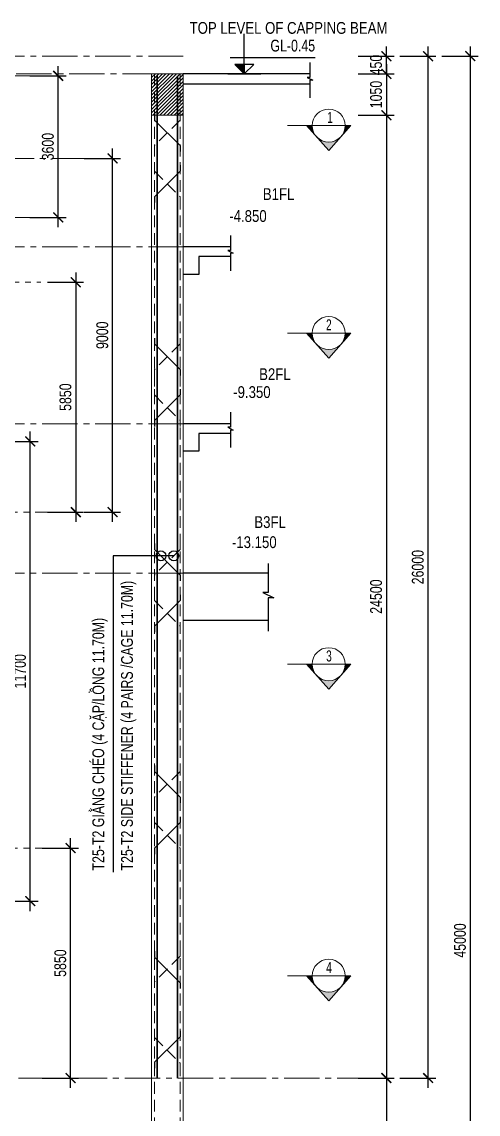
# Model space of a CAD drawing. Header units: millimetres. Extents: x 2746337 to 7547699, y -363432 to 15720.
# Drawn here: x 2788526 to 2800126, y -26918 to 874 of the extents above; entities that cross this region are included whole.
import ezdxf
from ezdxf.enums import TextEntityAlignment as Align

# ---------------------------------------------------------------- set-up
doc = ezdxf.new("R2010")
doc.units = ezdxf.units.MM
doc.header["$LTSCALE"] = 1200
doc.header["$PDMODE"] = 3
doc.linetypes.add('CENTER2', pattern=[1.125, 0.75, -0.125, 0.125, -0.125])
doc.linetypes.add('HIDDEN', pattern=[0.375, 0.25, -0.125])
for name, color, linetype, lineweight in [('1', 9, 'Continuous', 13), ('BOUND', 3, 'Continuous', 20), ('C1CO', 4, 'Continuous', 35), ('CODE', 3, 'Continuous', 15), ('ENOTE', 2, 'Continuous', 15), ('Grid line', 160, 'CENTER2', 5), ('HIDE', 8, 'HIDDEN', 13), ('K-THUOC', 1, 'Continuous', 18), ('LEADER', 8, 'Continuous', 9), ('S-Beam - Cont', 60, 'Continuous', 25), ('T2CO', 4, 'Continuous', 30), ('T2HI', 4, 'HIDDEN', 13), ('TEXTVN', 2, 'Continuous', 20)]:
    doc.layers.add(name, color=color, linetype=linetype, lineweight=lineweight)
for name, color, linetype in [('CDC.02.DIM', 1, 'Continuous'), ('CDC.06.TEXT', 2, 'Continuous'), ('CDC.10.HATCH', 251, 'Continuous'), ('Q-Dim-line', 75, 'Continuous')]:
    doc.layers.add(name, color=color, linetype=linetype)
doc.styles.add('DB_Arial', font='arial.ttf', dxfattribs={"width": 0.8})
doc.styles.add('SMTEXT', font='arial.ttf', dxfattribs={"width": 0.75})
doc.styles.add('TEXTVN', font='VHELVCN.TTF', dxfattribs={"width": 0.8})
doc.dimstyles.new('BSV1-100', dxfattribs={"dimtxt": 300, "dimasz": 250, "dimexe": 200, "dimexo": 0, "dimgap": 108, "dimtad": 1, "dimdec": 0, "dimdsep": 46, "dimtxsty": 'SMTEXT', "dimblk": 'ARCHTICK', "dimcen": 100, "dimdle": 250, "dimclrd": 256, "dimclre": 256, "dimclrt": 1, "dimadec": 0, "dimazin": 0, "dimtfac": 1, "dimtdec": 0, "dimtix": 1, "dimtmove": 2, "dimatfit": 3, "dimfxl": 720, "dimfxlon": 1, "dimtolj": 1, "dimtzin": 0, "dimarcsym": 0})
doc.dimstyles.new('BSV25', dxfattribs={"dimtxt": 300, "dimasz": 250, "dimexe": 200, "dimexo": 0, "dimgap": 108, "dimtad": 1, "dimdec": 0, "dimlfac": 0.25, "dimdsep": 46, "dimtxsty": 'SMTEXT', "dimblk": 'ARCHTICK', "dimcen": 100, "dimdle": 250, "dimclrd": 256, "dimclre": 256, "dimclrt": 2, "dimadec": 0, "dimazin": 0, "dimtfac": 1, "dimtdec": 0, "dimtix": 1, "dimtmove": 2, "dimatfit": 3, "dimfxl": 800, "dimfxlon": 1, "dimtolj": 1, "dimtzin": 0, "dimarcsym": 0})

# ---------------------------------------------------------------- blocks, each defined once
blk = doc.blocks.new('_ArchTick')
at = {"color": 0, "linetype": 'ByBlock', "const_width": 0.15}
blk.add_lwpolyline([(-0.5, -0.5), (0.5, 0.5)], dxfattribs=at)
blk = doc.blocks.new('tag_cd')
at = {"layer": 'CDC.10.HATCH'}
blk.add_hatch(color=256, dxfattribs=at).paths.add_polyline_path([(180, 240), (420, 0), (420, 240)])
at = {"layer": 'CDC.02.DIM'}
for points in [[(420, 240), (420, 0), (660, 240), (180, 240), (420, 0), (420, 1020)], [(60, 420), (2220, 420)], [(0, 0), (840, 0)]]:
    blk.add_lwpolyline(points, dxfattribs=at)
at = {"layer": 'CDC.06.TEXT', "ltscale": 0.5, "style": 'SMTEXT', "width": 0.75}
blk.add_attdef('CD', text='', height=300, dxfattribs=at).set_placement((2220, 570), align=Align.RIGHT)
blk = doc.blocks.new('*D11')
at = {"layer": 'Defpoints', "color": 0, "transparency": 16777216}
for p in [(2759035, 0), (2758473, -4850), (2793586, -4850)]:
    blk.add_point(p, dxfattribs=at)
at = {"layer": 'K-THUOC', "lineweight": -2, "transparency": 16777216}
for p, q in [((2758473, 250), (2758473, -5100)), ((2759035, 0), (2758273, 0)), ((2759193, -4850), (2758273, -4850))]:
    blk.add_line(p, q, dxfattribs=at)
at = {"layer": 'K-THUOC', "lineweight": -2, "transparency": 16777216, "xscale": 250, "yscale": 250, "zscale": 250}
for p, rotation in [((2758473, 0), 90), ((2758473, -4850), 270)]:
    blk.add_blockref('_ArchTick', p, dxfattribs=dict(at, rotation=rotation))
at = {"layer": 'K-THUOC', "color": 1, "transparency": 16777216, "insert": (2758212, -2425), "char_height": 300, "attachment_point": 5, "rotation": 90, "style": 'SMTEXT'}
blk.add_mtext('\\A1;4850', dxfattribs=at)
blk = doc.blocks.new('*D12')
at = {"layer": 'Defpoints', "color": 0, "transparency": 16777216}
for p in [(2793586, -4850), (2758473, -9350), (2793586, -9350)]:
    blk.add_point(p, dxfattribs=at)
at = {"layer": 'K-THUOC', "lineweight": -2, "transparency": 16777216}
for p, q in [((2758473, -4600), (2758473, -9600)), ((2759193, -4850), (2758273, -4850)), ((2759193, -9350), (2758273, -9350))]:
    blk.add_line(p, q, dxfattribs=at)
at = {"layer": 'K-THUOC', "lineweight": -2, "transparency": 16777216, "xscale": 250, "yscale": 250, "zscale": 250}
for p, rotation in [((2758473, -4850), 90), ((2758473, -9350), 270)]:
    blk.add_blockref('_ArchTick', p, dxfattribs=dict(at, rotation=rotation))
at = {"layer": 'K-THUOC', "color": 1, "transparency": 16777216, "insert": (2758212, -7100), "char_height": 300, "attachment_point": 5, "rotation": 90, "style": 'SMTEXT'}
blk.add_mtext('\\A1;4500', dxfattribs=at)
blk = doc.blocks.new('*D13')
at = {"layer": 'Defpoints', "color": 0, "transparency": 16777216}
for p in [(2793586, -9350), (2758473, -13150), (2793586, -13150)]:
    blk.add_point(p, dxfattribs=at)
at = {"layer": 'K-THUOC', "lineweight": -2, "transparency": 16777216}
for p, q in [((2758473, -9100), (2758473, -13400)), ((2759193, -9350), (2758273, -9350)), ((2759193, -13150), (2758273, -13150))]:
    blk.add_line(p, q, dxfattribs=at)
at = {"layer": 'K-THUOC', "lineweight": -2, "transparency": 16777216, "xscale": 250, "yscale": 250, "zscale": 250}
for p, rotation in [((2758473, -9350), 90), ((2758473, -13150), 270)]:
    blk.add_blockref('_ArchTick', p, dxfattribs=dict(at, rotation=rotation))
at = {"layer": 'K-THUOC', "color": 1, "transparency": 16777216, "insert": (2758211, -11250), "char_height": 300, "attachment_point": 5, "rotation": 90, "style": 'SMTEXT'}
blk.add_mtext('\\A1;3800', dxfattribs=at)
blk = doc.blocks.new('*D50')
at = {"layer": 'Defpoints', "color": 0, "transparency": 16777216}
for p in [(2778686, -20150), (2789766, -20150), (2778686, -26000)]:
    blk.add_point(p, dxfattribs=at)
at = {"layer": 'K-THUOC', "lineweight": -2, "transparency": 16777216}
for p, q in [((2789766, -26250), (2789766, -19900)), ((2789046, -20150), (2789966, -20150)), ((2789046, -26000), (2789966, -26000))]:
    blk.add_line(p, q, dxfattribs=at)
at = {"layer": 'K-THUOC', "lineweight": -2, "transparency": 16777216, "xscale": 250, "yscale": 250, "zscale": 250}
for p, rotation in [((2789766, -20150), 90), ((2789766, -26000), 270)]:
    blk.add_blockref('_ArchTick', p, dxfattribs=dict(at, rotation=rotation))
at = {"layer": 'K-THUOC', "color": 1, "transparency": 16777216, "insert": (2789504, -23075), "char_height": 300, "attachment_point": 5, "rotation": 90, "style": 'SMTEXT'}
blk.add_mtext('\\A1;5850', dxfattribs=at)
blk = doc.blocks.new('*D51')
at = {"layer": 'Defpoints', "color": 0, "transparency": 16777216}
for p in [(2778127, -9800), (2788740, -9800), (2778127, -21500)]:
    blk.add_point(p, dxfattribs=at)
at = {"layer": 'K-THUOC', "lineweight": -2, "transparency": 16777216}
for p, q in [((2788740, -21750), (2788740, -9550)), ((2788020, -9800), (2788940, -9800)), ((2788020, -21500), (2788940, -21500))]:
    blk.add_line(p, q, dxfattribs=at)
at = {"layer": 'K-THUOC', "lineweight": -2, "transparency": 16777216, "xscale": 250, "yscale": 250, "zscale": 250}
for p, rotation in [((2788740, -9800), 90), ((2788740, -21500), 270)]:
    blk.add_blockref('_ArchTick', p, dxfattribs=dict(at, rotation=rotation))
at = {"layer": 'K-THUOC', "color": 1, "transparency": 16777216, "insert": (2788479, -15650), "char_height": 300, "attachment_point": 5, "rotation": 90, "style": 'SMTEXT'}
blk.add_mtext('\\A1;11700', dxfattribs=at)
blk = doc.blocks.new('*D52')
at = {"layer": 'Defpoints', "color": 0, "transparency": 16777216}
for p in [(2779753, -2600), (2790833, -2600), (2779753, -11600)]:
    blk.add_point(p, dxfattribs=at)
at = {"layer": 'K-THUOC', "lineweight": -2, "transparency": 16777216}
for p, q in [((2790833, -11850), (2790833, -2350)), ((2790113, -2600), (2791033, -2600)), ((2790113, -11600), (2791033, -11600))]:
    blk.add_line(p, q, dxfattribs=at)
at = {"layer": 'K-THUOC', "lineweight": -2, "transparency": 16777216, "xscale": 250, "yscale": 250, "zscale": 250}
for p, rotation in [((2790833, -2600), 90), ((2790833, -11600), 270)]:
    blk.add_blockref('_ArchTick', p, dxfattribs=dict(at, rotation=rotation))
at = {"layer": 'K-THUOC', "color": 1, "transparency": 16777216, "insert": (2790571, -7100), "char_height": 300, "attachment_point": 5, "rotation": 90, "style": 'SMTEXT'}
blk.add_mtext('\\A1;9000', dxfattribs=at)
blk = doc.blocks.new('*D53')
at = {"layer": 'Defpoints', "color": 0, "transparency": 16777216}
for p in [(2778836, -500), (2789449, -500), (2778836, -4100)]:
    blk.add_point(p, dxfattribs=at)
at = {"layer": 'K-THUOC', "lineweight": -2, "transparency": 16777216}
for p, q in [((2789449, -4350), (2789449, -250)), ((2788729, -500), (2789649, -500)), ((2788729, -4100), (2789649, -4100))]:
    blk.add_line(p, q, dxfattribs=at)
at = {"layer": 'K-THUOC', "lineweight": -2, "transparency": 16777216, "xscale": 250, "yscale": 250, "zscale": 250}
for p, rotation in [((2789449, -500), 90), ((2789449, -4100), 270)]:
    blk.add_blockref('_ArchTick', p, dxfattribs=dict(at, rotation=rotation))
at = {"layer": 'K-THUOC', "color": 1, "transparency": 16777216, "insert": (2789188, -2300), "char_height": 300, "attachment_point": 5, "rotation": 90, "style": 'SMTEXT'}
blk.add_mtext('\\A1;3600', dxfattribs=at)
blk = doc.blocks.new('SIGSEC')
at = {"layer": '1', "lineweight": 9}
h = blk.add_hatch(color=256, dxfattribs=at)
h.dxf.hatch_style = 1
h.paths.add_polyline_path([(-420, 0), (-560, 0), (-315, -278, -0.182676)])
h = blk.add_hatch(color=256, dxfattribs=at)
h.dxf.hatch_style = 1
h.paths.add_polyline_path([(560, 0), (420, 0, -0.182676), (315, -278)])
h = blk.add_hatch(color=256, dxfattribs=at)
h.dxf.hatch_style = 1
h.paths.add_polyline_path([(315, -278, -0.451416), (-315, -278), (0, -635)])
at = {"layer": '1', "lineweight": 9, "elevation": 0}
blk.add_lwpolyline([(1050, 0), (-560, 0), (0, -635), (560, 0)], dxfattribs=at)
at = {"layer": '1', "lineweight": 9}
blk.add_circle((0, 0), 420, dxfattribs=at)
at = {"layer": 'BOUND', "lineweight": 9, "style": 'TEXTVN', "width": 0.8}
blk.add_attdef('SEC', text='', height=280, dxfattribs=at).set_placement((0, 210, 0), align=Align.MIDDLE_CENTER)
blk = doc.blocks.new('*D71')
at = {"layer": 'Defpoints', "color": 0, "transparency": 16777216}
for p in [(2792625, 0), (2797793, 0), (2792625, -450)]:
    blk.add_point(p, dxfattribs=at)
at = {"layer": 'K-THUOC', "lineweight": -2, "transparency": 16777216}
for p, q in [((2797073, 0), (2797993, 0)), ((2797793, 0), (2797793, 250)), ((2797793, -450), (2797793, 0)), ((2797073, -450), (2797993, -450)), ((2797793, -450), (2797793, -700))]:
    blk.add_line(p, q, dxfattribs=at)
at = {"layer": 'K-THUOC', "lineweight": -2, "transparency": 16777216, "xscale": 250, "yscale": 250, "zscale": 250}
for p, rotation in [((2797793, 0), 270), ((2797793, -450), 90)]:
    blk.add_blockref('_ArchTick', p, dxfattribs=dict(at, rotation=rotation))
at = {"layer": 'K-THUOC', "color": 1, "transparency": 16777216, "insert": (2797532, -225), "char_height": 300, "attachment_point": 5, "rotation": 90, "style": 'SMTEXT'}
blk.add_mtext('\\A1;450', dxfattribs=at)
blk = doc.blocks.new('*D72')
at = {"layer": 'Defpoints', "color": 0, "transparency": 16777216}
for p in [(2792625, -450), (2792625, -1500), (2797793, -1500)]:
    blk.add_point(p, dxfattribs=at)
at = {"layer": 'K-THUOC', "lineweight": -2, "transparency": 16777216}
for p, q in [((2797793, -200), (2797793, -1750)), ((2797073, -450), (2797993, -450)), ((2797073, -1500), (2797993, -1500))]:
    blk.add_line(p, q, dxfattribs=at)
at = {"layer": 'K-THUOC', "lineweight": -2, "transparency": 16777216, "xscale": 250, "yscale": 250, "zscale": 250}
for p, rotation in [((2797793, -450), 90), ((2797793, -1500), 270)]:
    blk.add_blockref('_ArchTick', p, dxfattribs=dict(at, rotation=rotation))
at = {"layer": 'K-THUOC', "color": 1, "transparency": 16777216, "insert": (2797532, -975), "char_height": 300, "attachment_point": 5, "rotation": 90, "style": 'SMTEXT'}
blk.add_mtext('\\A1;1050', dxfattribs=at)
blk = doc.blocks.new('*D73')
at = {"layer": 'Defpoints', "color": 0, "transparency": 16777216}
for p in [(2792625, -1500), (2786929, -26000), (2797793, -26000)]:
    blk.add_point(p, dxfattribs=at)
at = {"layer": 'K-THUOC', "lineweight": -2, "transparency": 16777216}
for p, q in [((2797793, -1250), (2797793, -26250)), ((2797073, -1500), (2797993, -1500)), ((2797073, -26000), (2797993, -26000))]:
    blk.add_line(p, q, dxfattribs=at)
at = {"layer": 'K-THUOC', "lineweight": -2, "transparency": 16777216, "xscale": 250, "yscale": 250, "zscale": 250}
for p, rotation in [((2797793, -1500), 90), ((2797793, -26000), 270)]:
    blk.add_blockref('_ArchTick', p, dxfattribs=dict(at, rotation=rotation))
at = {"layer": 'K-THUOC', "color": 1, "transparency": 16777216, "insert": (2797532, -13750), "char_height": 300, "attachment_point": 5, "rotation": 90, "style": 'SMTEXT'}
blk.add_mtext('\\A1;24500', dxfattribs=at)
blk = doc.blocks.new('*D74')
at = {"layer": 'Defpoints', "color": 0, "transparency": 16777216}
for p in [(2786929, -26000), (2788650, -45000), (2797793, -45000)]:
    blk.add_point(p, dxfattribs=at)
at = {"layer": 'K-THUOC', "lineweight": -2, "transparency": 16777216}
for p, q in [((2797793, -25750), (2797793, -45250)), ((2797073, -26000), (2797993, -26000)), ((2797073, -45000), (2797993, -45000))]:
    blk.add_line(p, q, dxfattribs=at)
at = {"layer": 'K-THUOC', "lineweight": -2, "transparency": 16777216, "xscale": 250, "yscale": 250, "zscale": 250}
for p, rotation in [((2797793, -26000), 90), ((2797793, -45000), 270)]:
    blk.add_blockref('_ArchTick', p, dxfattribs=dict(at, rotation=rotation))
at = {"layer": 'K-THUOC', "color": 1, "transparency": 16777216, "insert": (2797532, -35500), "char_height": 300, "attachment_point": 5, "rotation": 90, "style": 'SMTEXT'}
blk.add_mtext('\\A1;19000', dxfattribs=at)
blk = doc.blocks.new('*D75')
at = {"layer": 'Defpoints', "color": 0, "transparency": 16777216}
for p in [(2791825, 0), (2798854, 0), (2786929, -26000)]:
    blk.add_point(p, dxfattribs=at)
at = {"layer": 'K-THUOC', "lineweight": -2, "transparency": 16777216}
for p, q in [((2798134, 0), (2799054, 0)), ((2798854, -26250), (2798854, 250)), ((2798134, -26000), (2799054, -26000))]:
    blk.add_line(p, q, dxfattribs=at)
at = {"layer": 'K-THUOC', "lineweight": -2, "transparency": 16777216, "xscale": 250, "yscale": 250, "zscale": 250}
for p, rotation in [((2798854, 0), 90), ((2798854, -26000), 270)]:
    blk.add_blockref('_ArchTick', p, dxfattribs=dict(at, rotation=rotation))
at = {"layer": 'K-THUOC', "color": 1, "transparency": 16777216, "insert": (2798593, -13000), "char_height": 300, "attachment_point": 5, "rotation": 90, "style": 'SMTEXT'}
blk.add_mtext('\\A1;26000', dxfattribs=at)
blk = doc.blocks.new('*D76')
at = {"layer": 'Defpoints', "color": 0, "transparency": 16777216}
for p in [(2791825, 0), (2791825, -45000), (2799926, -45000)]:
    blk.add_point(p, dxfattribs=at)
at = {"layer": 'K-THUOC', "lineweight": -2, "transparency": 16777216}
for p, q in [((2799206, 0), (2800126, 0)), ((2799926, 250), (2799926, -45250)), ((2799206, -45000), (2800126, -45000))]:
    blk.add_line(p, q, dxfattribs=at)
at = {"layer": 'K-THUOC', "lineweight": -2, "transparency": 16777216, "xscale": 250, "yscale": 250, "zscale": 250}
for p, rotation in [((2799926, 0), 90), ((2799926, -45000), 270)]:
    blk.add_blockref('_ArchTick', p, dxfattribs=dict(at, rotation=rotation))
at = {"layer": 'K-THUOC', "color": 1, "transparency": 16777216, "insert": (2799665, -22500), "char_height": 300, "attachment_point": 5, "rotation": 90, "style": 'SMTEXT'}
blk.add_mtext('\\A1;45000', dxfattribs=at)
blk = doc.blocks.new('*D128')
at = {"layer": 'Defpoints', "color": 0, "transparency": 16777216}
for p in [(2779471, -5750), (2779471, -11600), (2789896, -11600)]:
    blk.add_point(p, dxfattribs=at)
at = {"layer": 'K-THUOC', "lineweight": -2, "transparency": 16777216}
for p, q in [((2789896, -5500), (2789896, -11850)), ((2789176, -5750), (2790096, -5750)), ((2789176, -11600), (2790096, -11600))]:
    blk.add_line(p, q, dxfattribs=at)
at = {"layer": 'K-THUOC', "lineweight": -2, "transparency": 16777216, "xscale": 250, "yscale": 250, "zscale": 250}
for p, rotation in [((2789896, -5750), 90), ((2789896, -11600), 270)]:
    blk.add_blockref('_ArchTick', p, dxfattribs=dict(at, rotation=rotation))
at = {"layer": 'K-THUOC', "color": 1, "transparency": 16777216, "insert": (2789635, -8675), "char_height": 300, "attachment_point": 5, "rotation": 90, "style": 'SMTEXT'}
blk.add_mtext('\\A1;5850', dxfattribs=at)

msp = doc.modelspace()

# ---------------------------------------------------------------- hatches: boundary and pattern name
at = {"layer": 'CDC.10.HATCH'}
h = msp.add_hatch(dxfattribs=at)
h.set_pattern_fill('ANSI31', color=256, scale=20)
h.set_pattern_definition([(45, (4967.7, -10706.33), (-44.9012806, 44.9012806), [])])
h.paths.add_polyline_path([(2791825.4, -1500), (2792625.4, -1500), (2792625.4, -450), (2791825.4, -450)])

# ---------------------------------------------------------------- linework, layer by layer
at = {"layer": 'BOUND'}
for points in [[(2791825.4, -45000), (2792625.4, -45000), (2792625.4, -450), (2791825.4, -450)], [(2791825.4, -1500), (2792625.4, -1500), (2792625.4, -450), (2791825.4, -450)]]:
    msp.add_lwpolyline(points, close=True, dxfattribs=at)
at = {"layer": 'BOUND', "lineweight": 20}
msp.add_lwpolyline([(2792625.4, -4350), (2792625.4, -450), (2791825.4, -450), (2791825.4, -45000), (2792625.4, -45000), (2792625.4, -19550)], dxfattribs=at)
at = {"layer": 'C1CO', "color": 6}
for p, q in [((2791967.8, -500), (2791967.8, -26000)), ((2792483, -500), (2792483, -26000))]:
    msp.add_line(p, q, dxfattribs=at)
at = {"layer": 'CODE'}
for points in [[(2793275, -4850, 0, 0, 0), (2794349, -4850, 0, 0, 0), (2793812, -4850, 0, 660, 0), (2793812, -4520, 0, 0, 0), (2793812, -4320, 0, 0, 0), (2794812, -4320, 0, 0, 0)], [(2793275, -9350, 0, 0, 0), (2794349, -9350, 0, 0, 0), (2793812, -9350, 0, 660, 0), (2793812, -9020, 0, 0, 0), (2793812, -8820, 0, 0, 0), (2794812, -8820, 0, 0, 0)], [(2793275, -13150, 0, 0, 0), (2794349, -13150, 0, 0, 0), (2793812, -13150, 0, 660, 0), (2793812, -12820, 0, 0, 0), (2793812, -12620, 0, 0, 0), (2794812, -12620, 0, 0, 0)]]:
    msp.add_lwpolyline(points, format="xyseb", dxfattribs=at)
at = {"layer": 'Grid line', "color": 2}
for p, q in [((2755291.6, 0), (2792625.4, 0)), ((2755291.6, -4850), (2792625.4, -4850)), ((2755291.6, -9350), (2792625.4, -9350)), ((2755291.6, -13150), (2792625.4, -13150))]:
    msp.add_line(p, q, dxfattribs=at)
at = {"layer": 'Grid line'}
for p, q in [((2775785.9, -2600.3), (2791032.6, -2600.3)), ((2775985.9, -4100.3), (2789648.9, -4100.3)), ((2775405.6, -5750.3), (2789010.8, -5750.3)), ((2789765.5, -11600.3), (2775405.6, -11600.3)), ((2789765.5, -20150), (2765474.4, -20150)), ((2788739.9, -21500), (2764765.4, -21500)), ((2760090.7, -26000), (2797161.6, -26000))]:
    msp.add_line(p, q, dxfattribs=at)
for points in [[(2789188.9, -500), (2765780.7, -500)], [(2768130.1, -450), (2791825.4, -450)]]:
    msp.add_lwpolyline(points, dxfattribs=at)
at = {"layer": 'HIDE'}
for p, q in [((2791900.4, -450), (2791900.4, -44800)), ((2792550.4, -450), (2792550.4, -44800))]:
    msp.add_line(p, q, dxfattribs=at)
at = {"layer": 'Q-Dim-line'}
for points in [[(2795849, -159.3), (2795849, -540.3), (2795781.9, -540.3), (2795920.6, -611), (2795849, -611), (2795849, -1058.2)], [(2793829.5, -4559.3), (2793829.5, -4940.3), (2793762.4, -4940.3), (2793901.1, -5011), (2793829.5, -5011), (2793829.5, -5458.2)], [(2793829.5, -9059.3), (2793829.5, -9440.3), (2793762.4, -9440.3), (2793901.1, -9511), (2793829.5, -9511), (2793829.5, -9958.2)], [(2794790.4, -12911.4), (2794785.8, -13641.9), (2794651.6, -13641.9), (2794929.1, -13783.2), (2794785.8, -13783.2), (2794790.4, -14626.3)]]:
    msp.add_lwpolyline(points, dxfattribs=at)
at = {"layer": 'S-Beam - Cont'}
for points in [[(2795842.1, -450), (2794148.8, -450), (2794148.8, -450), (2792625.4, -450)], [(2792625.4, -700), (2794398.8, -700), (2794398.8, -700), (2795842.1, -700)], [(2793822.6, -4850), (2792625.4, -4850)], [(2793822.6, -5100), (2793025.4, -5100), (2793025.4, -5550), (2792625.4, -5550)], [(2793822.6, -9350), (2792625.4, -9350)], [(2793822.6, -9600), (2793025.4, -9600), (2793025.4, -10050), (2792625.4, -10050)], [(2794790.4, -13150), (2792625.4, -13150)], [(2792625.4, -14350), (2794790.4, -14350)]]:
    msp.add_lwpolyline(points, dxfattribs=at)
at = {"layer": 'T2CO'}
for points in [[(2791900.4, -1475), (2791900.4, -1625), (2792550.4, -2275), (2792550.4, -2425)], [(2792550.4, -2775), (2792550.4, -2925), (2791900.4, -3575), (2791900.4, -3725)], [(2791900.4, -7170.1), (2791900.4, -7320.1), (2792550.4, -7970.1), (2792550.4, -8120.1)], [(2792550.4, -8470.1), (2792550.4, -8620.1), (2791900.4, -9270.1), (2791900.4, -9420.1)], [(2791900.4, -12400.5), (2791900.4, -12550.5), (2792550.4, -13200.5), (2792550.4, -13350.5)], [(2792550.4, -13700.5), (2792550.4, -13850.5), (2791900.4, -14500.5), (2791900.4, -14650.5)], [(2791900.4, -18049.5), (2791900.4, -18199.5), (2792550.4, -18849.5), (2792550.4, -18999.5)], [(2792550.4, -19349.5), (2792550.4, -19499.5), (2791900.4, -20149.5), (2791900.4, -20299.5)], [(2791900.4, -22772.9), (2791900.4, -22922.9), (2792550.4, -23572.9), (2792550.4, -23722.9)], [(2792550.4, -24799.3), (2792550.4, -24949.3), (2791900.4, -25599.3), (2791900.4, -25749.3)]]:
    msp.add_lwpolyline(points, dxfattribs=at)
at = {"layer": 'T2HI'}
for points in [[(2792550.4, -1475), (2792550.4, -1625), (2791900.4, -2275), (2791900.4, -2425)], [(2791900.4, -2775), (2791900.4, -2925), (2792550.4, -3575), (2792550.4, -3725)], [(2792550.4, -7170.1), (2792550.4, -7320.1), (2791900.4, -7970.1), (2791900.4, -8120.1)], [(2791900.4, -8470.1), (2791900.4, -8620.1), (2792550.4, -9270.1), (2792550.4, -9420.1)], [(2792550.4, -12400.5), (2792550.4, -12550.5), (2791900.4, -13200.5), (2791900.4, -13350.5)], [(2791900.4, -13700.5), (2791900.4, -13850.5), (2792550.4, -14500.5), (2792550.4, -14650.5)], [(2792550.4, -18049.5), (2792550.4, -18199.5), (2791900.4, -18849.5), (2791900.4, -18999.5)], [(2791900.4, -19349.5), (2791900.4, -19499.5), (2792550.4, -20149.5), (2792550.4, -20299.5)], [(2792550.4, -22750.5), (2792550.4, -22900.5), (2791900.4, -23550.5), (2791900.4, -23700.5)], [(2791900.4, -24821.7), (2791900.4, -24971.7), (2792550.4, -25621.7), (2792550.4, -25771.7)]]:
    msp.add_lwpolyline(points, dxfattribs=at)

# ---------------------------------------------------------------- block references
at = {"layer": '1', "lineweight": 20}
ref = msp.add_blockref('SIGSEC', (2796326.3, -1765.4), dxfattribs=dict(at, xscale=-1))
ref.add_attrib('SEC', '1', dxfattribs={"layer": 'BOUND', "lineweight": 9, "height": 280, "style": 'TEXTVN', "width": 0.8}).set_placement((2796360.4, -1555.4, 0), align=Align.MIDDLE_CENTER)
ref = msp.add_blockref('SIGSEC', (2796326.3, -7045.4), dxfattribs=dict(at, xscale=-1))
ref.add_attrib('SEC', '2', dxfattribs={"layer": 'BOUND', "lineweight": 9, "height": 280, "style": 'TEXTVN', "width": 0.8}).set_placement((2796330.5, -6835.4, 0), align=Align.MIDDLE_CENTER)
ref = msp.add_blockref('SIGSEC', (2796326.3, -15469), dxfattribs=dict(at, xscale=-1))
ref.add_attrib('SEC', '3', dxfattribs={"layer": 'BOUND', "lineweight": 9, "height": 280, "style": 'TEXTVN', "width": 0.8}).set_placement((2796332.9, -15259, 0), align=Align.MIDDLE_CENTER)
ref = msp.add_blockref('SIGSEC', (2796326.3, -23397.2, 0), dxfattribs=dict(at, xscale=-1))
ref.add_attrib('SEC', '4', dxfattribs={"layer": 'BOUND', "lineweight": 9, "height": 280, "style": 'TEXTVN', "width": 0.8}).set_placement((2796334.1, -23187.2, 0), align=Align.MIDDLE_CENTER)
at = {"layer": 'ENOTE'}
msp.add_blockref('tag_cd', (2793760.7, -450), dxfattribs=at).add_auto_attribs({'CD': 'GL-0.45'})

# ---------------------------------------------------------------- texts
at = {"layer": 'ENOTE', "style": 'DB_Arial', "width": 0.8}
for s, p in [('-4.850', (2793799.3, -4216.9)), ('-9.350', (2793899.6, -8696.4)), ('-13.150', (2793866.5, -12514.8))]:
    msp.add_text(s, height=300, dxfattribs=at).set_placement(p)
at = {"layer": 'TEXTVN', "style": 'DB_Arial', "width": 0.8}
for s, p in [('TOP LEVEL OF CAPPING BEAM', (2792790.3, 570)), ('B1FL', (2794652.7, -3657.9)), ('B2FL', (2794558.2, -8240.2)), ('B3FL', (2794436.3, -12004.4))]:
    msp.add_text(s, height=300, dxfattribs=at).set_placement(p)
at = {"layer": 'TEXTVN', "lineweight": 20, "style": 'SMTEXT', "width": 0.75}
for s, p in [('T25-T2 SIDE STIFFENER (4 PAIRS /CAGE 11.70M)', (2791348.4, -20717.4)), ('T25-T2 GIẰNG CHÉO (4 CẶP/LỒNG 11.70M)', (2790618.4, -20717.4))]:
    msp.add_text(s, height=300, rotation=90, dxfattribs=at).set_placement(p)

# ---------------------------------------------------------------- dimensions: what is measured, and where the dimension line sits
at = {"layer": 'K-THUOC'}
for base, p1, p2, picture, middle in [((2758472.8, -4850), (2759035.2, 0), (2793585.9, -4850), '*D11', (2758211.6, -2425)), ((2798854.1, 0), (2786928.8, -26000), (2791825.4, 0), '*D75', (2798593, -13000)), ((2799926.1, -45000), (2791825.4, 0), (2791825.4, -45000), '*D76', (2799664.9, -22500)), ((2797793.3, 0), (2792625.4, -450), (2792625.4, 0), '*D71', (2797532.1, -225)), ((2789448.9, -500), (2778835.9, -4100.3), (2778835.9, -500), '*D53', (2789187.6, -2300.2)), ((2797793.3, -1500), (2792625.4, -450), (2792625.4, -1500), '*D72', (2797532.1, -975)), ((2797793.3, -26000), (2792625.4, -1500), (2786928.8, -26000), '*D73', (2797532.1, -13750)), ((2790832.6, -2600.3), (2779752.9, -11600.3), (2779752.9, -2600.3), '*D52', (2790571.4, -7100.3)), ((2758472.8, -9350), (2793585.9, -4850), (2793585.9, -9350), '*D12', (2758211.6, -7100)), ((2789896.2, -11600.3), (2779471.2, -5750.3), (2779471.2, -11600.3), '*D128', (2789635, -8675.3)), ((2758472.8, -13150), (2793585.9, -9350), (2793585.9, -13150), '*D13', (2758211.5, -11250)), ((2788739.9, -9800.3), (2778126.8, -21500), (2778126.8, -9800.3), '*D51', (2788478.7, -15650.2)), ((2789765.5, -20150), (2778685.9, -26000), (2778685.9, -20150), '*D50', (2789504.3, -23075)), ((2797793.3, -45000), (2786928.8, -26000), (2788650.4, -45000), '*D74', (2797532.1, -35500))]:
    dim = msp.add_linear_dim(base=base, p1=p1, p2=p2, angle=90, dimstyle='BSV1-100', dxfattribs=at)
    dim.commit()
    dim.dimension.update_dxf_attribs({"geometry": picture, "text_midpoint": middle})

# ---------------------------------------------------------------- leaders
at = {"layer": 'LEADER'}
for points in [[(2792387.9, -12713), (2790845.3, -12713), (2790845.3, -20713)], [(2792062.9, -12713), (2790845.3, -12713), (2790845.3, -20765.4)]]:
    msp.add_leader(points, dimstyle='BSV25', override={"dimldrblk": 'Origin'}, dxfattribs=at)

doc.saveas('drawing.dxf')
